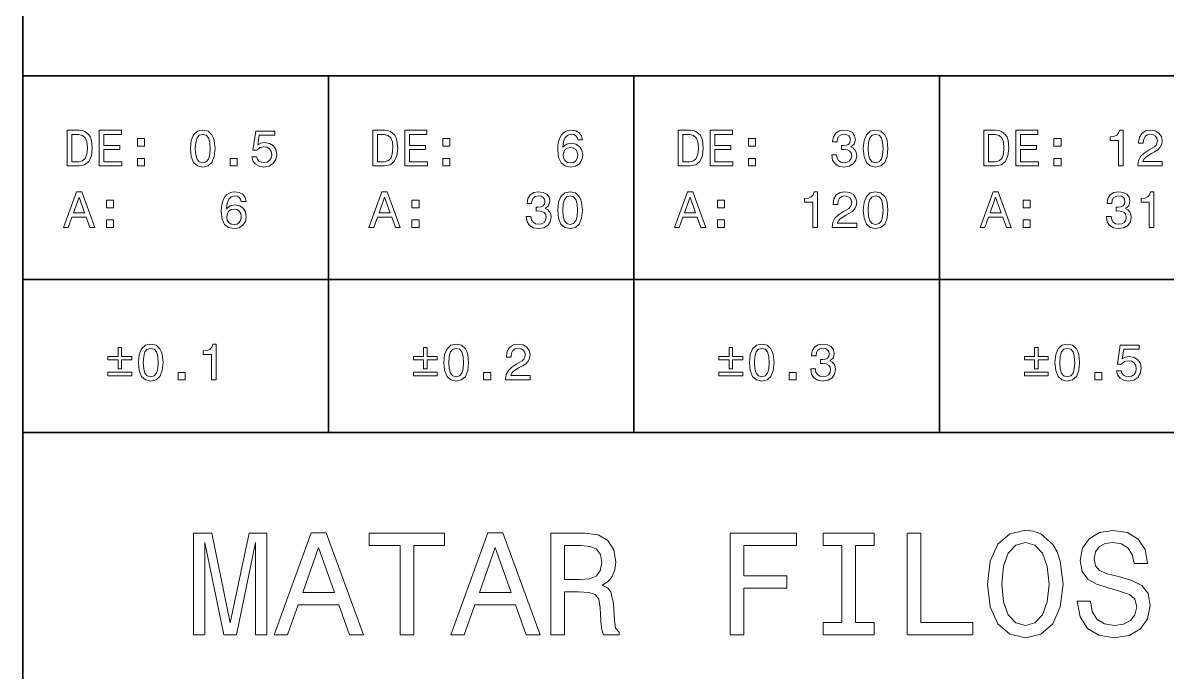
# Model space of a CAD drawing. Extents: x 15 to 1174, y 15 to 826.
# Drawn here: x 954 to 1066.3, y 424.1 to 487.8 of the extents above; entities that cross this region are included whole.
import ezdxf

# ---------------------------------------------------------------- set-up
doc = ezdxf.new("R2010")
doc.units = 0

msp = doc.modelspace()

# ---------------------------------------------------------------- linework, layer by layer
at = {"color": 7, "lineweight": 35}
for p, q in [((953.969971, 825.840027), (953.969971, 15)), ((953.969971, 512.625366), (953.969971, 447.625336)), ((953.969971, 482.625336), (1173.969971, 482.625336)), ((983.969971, 482.625336), (983.969971, 447.625336)), ((1013.969971, 482.625336), (1013.969971, 447.625336)), ((1043.969971, 482.625336), (1043.969971, 447.625336)), ((953.969971, 462.625336), (1173.969971, 462.625336)), ((953.969971, 447.625336), (1173.969971, 447.625336)), ((953.969971, 447.625336), (1173.969971, 447.625336))]:
    msp.add_line(p, q, dxfattribs=at)
at = {"color": 7, "lineweight": 13}
for points in [[(959.48291, 477.268707), (958.317932, 477.268707), (958.317932, 473.768707), (959.48291, 473.768707), (960.032654, 473.879669), (960.441162, 474.21756), (960.693298, 474.767273), (960.784119, 475.518707), (960.70343, 476.285278), (960.602539, 476.58786), (960.461304, 476.829956), (960.052795, 477.157745), (959.785522, 477.238434)], [(959.447632, 476.850128), (959.830933, 476.774475), (960.09314, 476.54248), (960.249512, 476.128937), (960.299927, 475.518707), (960.244446, 474.92865), (960.088135, 474.515106), (959.820862, 474.267975), (959.447632, 474.187286), (958.786987, 474.187286), (958.786987, 476.850128)], [(961.464905, 473.768707), (963.68396, 473.768707), (963.68396, 474.192352), (961.928894, 474.192352), (961.928894, 475.377502), (963.49231, 475.377502), (963.49231, 475.796082), (961.928894, 475.796082), (961.928894, 476.845062), (963.643616, 476.845062), (963.643616, 477.268707), (961.464905, 477.268707)], [(965.212036, 475.725494), (965.90802, 475.725494), (965.90802, 476.476929), (965.212036, 476.476929)], [(970.416626, 475.478363), (970.49231, 474.686584), (970.729309, 474.121735), (971.107605, 473.778809), (971.63208, 473.667847), (972.15155, 473.778809), (972.529785, 474.121735), (972.76178, 474.686584), (972.842468, 475.478363), (972.76178, 476.265106), (972.665955, 476.577789), (972.529785, 476.834991), (972.15155, 477.177917), (971.63208, 477.293915), (971.107605, 477.177917), (970.729309, 476.829956), (970.49231, 476.265106)], [(970.900818, 475.478363), (970.941162, 476.088593), (971.067261, 476.527344), (971.294189, 476.784546), (971.63208, 476.875336), (971.964905, 476.784546), (972.191895, 476.527344), (972.317932, 476.088593), (972.358276, 475.478363), (972.317932, 474.863098), (972.191895, 474.424316), (971.964905, 474.167114), (971.63208, 474.08139), (971.294189, 474.167114), (971.067261, 474.424316), (970.941162, 474.863098)], [(976.453369, 474.681519), (976.564331, 474.267975), (976.811462, 473.945221), (977.174561, 473.7435), (977.63855, 473.667847), (978.147949, 473.758606), (978.546326, 474.005737), (978.798523, 474.399109), (978.894348, 474.903442), (978.808594, 475.372467), (978.566528, 475.740601), (978.188293, 475.977631), (977.699097, 476.063385), (977.320862, 476.002869), (977.02832, 475.836426), (977.169556, 476.77951), (978.702698, 476.77951), (978.702698, 477.193054), (976.831665, 477.193054), (976.55426, 475.337158), (976.957703, 475.337158), (977.250244, 475.574188), (977.623413, 475.659912), (977.946167, 475.604431), (978.193298, 475.443054), (978.34967, 475.195953), (978.405151, 474.878204), (978.34967, 474.560486), (978.188293, 474.313385), (977.941162, 474.157043), (977.623413, 474.101562), (977.35614, 474.136871), (977.149353, 474.252869), (976.998047, 474.434418), (976.922424, 474.681519)], [(989.48291, 477.268707), (988.317932, 477.268707), (988.317932, 473.768707), (989.48291, 473.768707), (990.032654, 473.879669), (990.441162, 474.21756), (990.693298, 474.767273), (990.784119, 475.518707), (990.70343, 476.285278), (990.602539, 476.58786), (990.461304, 476.829956), (990.052795, 477.157745), (989.785522, 477.238434)], [(989.447632, 476.850128), (989.830933, 476.774475), (990.09314, 476.54248), (990.249512, 476.128937), (990.299927, 475.518707), (990.244446, 474.92865), (990.088135, 474.515106), (989.820862, 474.267975), (989.447632, 474.187286), (988.786987, 474.187286), (988.786987, 476.850128)], [(991.464905, 473.768707), (993.68396, 473.768707), (993.68396, 474.192352), (991.928894, 474.192352), (991.928894, 475.377502), (993.49231, 475.377502), (993.49231, 475.796082), (991.928894, 475.796082), (991.928894, 476.845062), (993.643616, 476.845062), (993.643616, 477.268707), (991.464905, 477.268707)], [(995.212036, 475.725494), (995.90802, 475.725494), (995.90802, 476.476929), (995.212036, 476.476929)], [(1008.91449, 476.325623), (1008.818665, 476.734131), (1008.596802, 477.036713), (1008.253845, 477.228363), (1007.810059, 477.293915), (1007.512451, 477.258606), (1007.255249, 477.162811), (1007.02832, 477.00647), (1006.83667, 476.784546), (1006.685364, 476.507172), (1006.574463, 476.169281), (1006.503845, 475.770874), (1006.483643, 475.322021), (1006.564331, 474.605896), (1006.811462, 474.086426), (1007.2099, 473.773743), (1007.754578, 473.667847), (1008.243774, 473.758606), (1008.616943, 473.995667), (1008.859009, 474.368866), (1008.944763, 474.842926), (1008.859009, 475.322021), (1008.627014, 475.690186), (1008.268982, 475.92218), (1007.825134, 476.002869), (1007.346069, 475.901978), (1006.987976, 475.614532), (1007.06366, 476.169281), (1007.225037, 476.567688), (1007.472107, 476.804718), (1007.815063, 476.885437), (1008.067261, 476.845062), (1008.25885, 476.739166), (1008.384949, 476.562653), (1008.4505, 476.325623)], [(1019.48291, 477.268707), (1018.317932, 477.268707), (1018.317932, 473.768707), (1019.48291, 473.768707), (1020.032654, 473.879669), (1020.441162, 474.21756), (1020.693298, 474.767273), (1020.784119, 475.518707), (1020.70343, 476.285278), (1020.602539, 476.58786), (1020.461304, 476.829956), (1020.052795, 477.157745), (1019.785522, 477.238434)], [(1019.447632, 476.850128), (1019.830933, 476.774475), (1020.09314, 476.54248), (1020.249512, 476.128937), (1020.299927, 475.518707), (1020.244446, 474.92865), (1020.088135, 474.515106), (1019.820862, 474.267975), (1019.447632, 474.187286), (1018.786987, 474.187286), (1018.786987, 476.850128)], [(1021.464905, 473.768707), (1023.68396, 473.768707), (1023.68396, 474.192352), (1021.928894, 474.192352), (1021.928894, 475.377502), (1023.49231, 475.377502), (1023.49231, 475.796082), (1021.928894, 475.796082), (1021.928894, 476.845062), (1023.643616, 476.845062), (1023.643616, 477.268707), (1021.464905, 477.268707)], [(1025.212036, 475.725494), (1025.907959, 475.725494), (1025.907959, 476.476929), (1025.212036, 476.476929)], [(1033.397217, 474.868134), (1033.397217, 474.832825), (1033.477905, 474.348663), (1033.714966, 473.985565), (1034.088135, 473.753571), (1034.582397, 473.667847), (1035.106812, 473.753571), (1035.500244, 473.975494), (1035.752441, 474.328491), (1035.84314, 474.78241), (1035.802856, 475.079956), (1035.691895, 475.322021), (1035.510376, 475.508606), (1035.268188, 475.644775), (1035.596069, 475.917114), (1035.712036, 476.35083), (1035.636353, 476.744202), (1035.419556, 477.041748), (1035.066528, 477.228363), (1034.582397, 477.293915), (1034.128418, 477.213226), (1033.780518, 476.991333), (1033.553589, 476.638306), (1033.477905, 476.169281), (1033.477905, 476.133972), (1033.926758, 476.133972), (1033.967041, 476.456757), (1034.098267, 476.688751), (1034.310059, 476.829956), (1034.607544, 476.880371), (1034.869873, 476.840027), (1035.061523, 476.734131), (1035.17749, 476.562653), (1035.2229, 476.330658), (1035.17749, 476.083557), (1035.056396, 475.917114), (1034.844604, 475.816254), (1034.557129, 475.786011), (1034.360474, 475.791046), (1034.360474, 475.392639), (1034.607544, 475.40271), (1034.925293, 475.35733), (1035.162354, 475.236298), (1035.303589, 475.039612), (1035.354004, 474.78241), (1035.298462, 474.489899), (1035.152222, 474.273041), (1034.920288, 474.136871), (1034.612671, 474.091461), (1034.294922, 474.141907), (1034.062866, 474.293213), (1033.916626, 474.535278), (1033.861206, 474.868134)], [(1036.488647, 475.478363), (1036.564331, 474.686584), (1036.801392, 474.121735), (1037.179565, 473.778809), (1037.704102, 473.667847), (1038.223633, 473.778809), (1038.601807, 474.121735), (1038.833862, 474.686584), (1038.914551, 475.478363), (1038.833862, 476.265106), (1038.738037, 476.577789), (1038.601807, 476.834991), (1038.223633, 477.177917), (1037.704102, 477.293915), (1037.179565, 477.177917), (1036.801392, 476.829956), (1036.564331, 476.265106)], [(1036.9729, 475.478363), (1037.013184, 476.088593), (1037.139282, 476.527344), (1037.366211, 476.784546), (1037.704102, 476.875336), (1038.036987, 476.784546), (1038.263916, 476.527344), (1038.390015, 476.088593), (1038.430298, 475.478363), (1038.390015, 474.863098), (1038.263916, 474.424316), (1038.036987, 474.167114), (1037.704102, 474.08139), (1037.366211, 474.167114), (1037.139282, 474.424316), (1037.013184, 474.863098)], [(1049.48291, 477.268707), (1048.317993, 477.268707), (1048.317993, 473.768707), (1049.48291, 473.768707), (1050.032593, 473.879669), (1050.441162, 474.21756), (1050.693359, 474.767273), (1050.784058, 475.518707), (1050.703369, 476.285278), (1050.602539, 476.58786), (1050.461304, 476.829956), (1050.052856, 477.157745), (1049.785522, 477.238434)], [(1049.447632, 476.850128), (1049.830933, 476.774475), (1050.09314, 476.54248), (1050.249512, 476.128937), (1050.299927, 475.518707), (1050.244507, 474.92865), (1050.088135, 474.515106), (1049.820801, 474.267975), (1049.447632, 474.187286), (1048.786987, 474.187286), (1048.786987, 476.850128)], [(1051.464966, 473.768707), (1053.68396, 473.768707), (1053.68396, 474.192352), (1051.928955, 474.192352), (1051.928955, 475.377502), (1053.49231, 475.377502), (1053.49231, 475.796082), (1051.928955, 475.796082), (1051.928955, 476.845062), (1053.643555, 476.845062), (1053.643555, 477.268707), (1051.464966, 477.268707)], [(1055.212036, 475.725494), (1055.907959, 475.725494), (1055.907959, 476.476929), (1055.212036, 476.476929)], [(1061.54126, 473.768707), (1062.000244, 473.768707), (1062.000244, 477.293915), (1061.657349, 477.293915), (1061.566528, 476.986298), (1061.38501, 476.77951), (1061.107544, 476.658478), (1060.724243, 476.618134), (1060.724243, 476.260071), (1061.54126, 476.260071)], [(1063.4375, 473.768707), (1065.84314, 473.768707), (1065.84314, 474.202423), (1063.941895, 474.202423), (1064.047729, 474.439453), (1064.22937, 474.636139), (1064.789185, 474.994202), (1065.08667, 475.145508), (1065.419556, 475.362366), (1065.656616, 475.614532), (1065.792725, 475.912079), (1065.84314, 476.249969), (1065.757446, 476.673615), (1065.520386, 477.00647), (1065.157349, 477.218262), (1064.688232, 477.293915), (1064.204102, 477.208191), (1063.835938, 476.971161), (1063.598877, 476.592926), (1063.518188, 476.093628), (1063.518188, 476.023041), (1063.977173, 476.023041), (1063.977173, 476.063385), (1064.022583, 476.406311), (1064.158691, 476.658478), (1064.37561, 476.819855), (1064.663086, 476.875336), (1064.955566, 476.82489), (1065.172363, 476.698822), (1065.313599, 476.502136), (1065.364014, 476.255005), (1065.328735, 476.023041), (1065.23291, 475.826355), (1065.071533, 475.654877), (1064.849609, 475.503571), (1064.552124, 475.342194), (1064.057861, 475.02951), (1063.709839, 474.696655), (1063.503174, 474.293213), (1063.4375, 473.783844)], [(1008.455566, 474.83786), (1008.400085, 474.520142), (1008.25885, 474.278076), (1008.031921, 474.116699), (1007.749512, 474.066254), (1007.451965, 474.116699), (1007.225037, 474.273041), (1007.078735, 474.515106), (1007.033386, 474.832825), (1007.083801, 475.145508), (1007.225037, 475.382538), (1007.457031, 475.533844), (1007.769653, 475.589325), (1008.041992, 475.533844), (1008.25885, 475.387573), (1008.400085, 475.150543)], [(965.212036, 473.768707), (965.90802, 473.768707), (965.90802, 474.520142), (965.212036, 474.520142)], [(974.320129, 473.768707), (975.016052, 473.768707), (975.016052, 474.520142), (974.320129, 474.520142)], [(995.212036, 473.768707), (995.90802, 473.768707), (995.90802, 474.520142), (995.212036, 474.520142)], [(1025.212036, 473.768707), (1025.907959, 473.768707), (1025.907959, 474.520142), (1025.212036, 474.520142)], [(1055.212036, 473.768707), (1055.907959, 473.768707), (1055.907959, 474.520142), (1055.212036, 474.520142)], [(957.954834, 467.721863), (958.418823, 467.721863), (958.786987, 468.750671), (960.18396, 468.750671), (960.552124, 467.721863), (961.026184, 467.721863), (959.745178, 471.226898), (959.230774, 471.226898)], [(975.878479, 470.278778), (975.782654, 470.687286), (975.56073, 470.989868), (975.217834, 471.181519), (974.773987, 471.24707), (974.47644, 471.211761), (974.219238, 471.115967), (973.99231, 470.959625), (973.800659, 470.737701), (973.649353, 470.460327), (973.538391, 470.122437), (973.467834, 469.72403), (973.447632, 469.275177), (973.52832, 468.559052), (973.775452, 468.039581), (974.173889, 467.726898), (974.718506, 467.621002), (975.207703, 467.711761), (975.580933, 467.948822), (975.822998, 468.322021), (975.908752, 468.796082), (975.822998, 469.275177), (975.591003, 469.643341), (975.23291, 469.875336), (974.789124, 469.956024), (974.310059, 469.855133), (973.951965, 469.567688), (974.027588, 470.122437), (974.188965, 470.520844), (974.436096, 470.757874), (974.779053, 470.838593), (975.031189, 470.798218), (975.222839, 470.692322), (975.348938, 470.515808), (975.41449, 470.278778)], [(987.954834, 467.721863), (988.418823, 467.721863), (988.786987, 468.750671), (990.18396, 468.750671), (990.552124, 467.721863), (991.026184, 467.721863), (989.745178, 471.226898), (989.230774, 471.226898)], [(1003.397217, 468.821289), (1003.397217, 468.78598), (1003.477905, 468.301819), (1003.714905, 467.938721), (1004.088135, 467.706726), (1004.582336, 467.621002), (1005.106873, 467.706726), (1005.500244, 467.92865), (1005.75238, 468.281647), (1005.84314, 468.735565), (1005.802795, 469.033112), (1005.691895, 469.275177), (1005.510315, 469.461761), (1005.26825, 469.597931), (1005.596069, 469.87027), (1005.712036, 470.303986), (1005.636414, 470.697357), (1005.419556, 470.994904), (1005.066528, 471.181519), (1004.582336, 471.24707), (1004.128479, 471.166382), (1003.780518, 470.944489), (1003.553528, 470.591461), (1003.477905, 470.122437), (1003.477905, 470.087128), (1003.926758, 470.087128), (1003.967102, 470.409912), (1004.098206, 470.641907), (1004.310059, 470.783112), (1004.607605, 470.833527), (1004.869812, 470.793182), (1005.061462, 470.687286), (1005.17749, 470.515808), (1005.222839, 470.283813), (1005.17749, 470.036713), (1005.056396, 469.87027), (1004.844604, 469.769409), (1004.557129, 469.739166), (1004.360474, 469.744202), (1004.360474, 469.345795), (1004.607605, 469.355865), (1004.925293, 469.310486), (1005.162354, 469.189453), (1005.303528, 468.992767), (1005.354004, 468.735565), (1005.298523, 468.443054), (1005.152222, 468.226196), (1004.920288, 468.090027), (1004.61261, 468.044617), (1004.294922, 468.095062), (1004.062927, 468.246368), (1003.916687, 468.488434), (1003.861206, 468.821289)], [(1006.488708, 469.431519), (1006.564331, 468.63974), (1006.801392, 468.07489), (1007.179626, 467.731964), (1007.704102, 467.621002), (1008.223572, 467.731964), (1008.601807, 468.07489), (1008.833801, 468.63974), (1008.91449, 469.431519), (1008.833801, 470.218262), (1008.737976, 470.530945), (1008.601807, 470.788147), (1008.223572, 471.131073), (1007.704102, 471.24707), (1007.179626, 471.131073), (1006.801392, 470.783112), (1006.564331, 470.218262)], [(1006.972839, 469.431519), (1007.013184, 470.041748), (1007.139282, 470.480499), (1007.366211, 470.737701), (1007.704102, 470.828491), (1008.036987, 470.737701), (1008.263916, 470.480499), (1008.390015, 470.041748), (1008.430359, 469.431519), (1008.390015, 468.816254), (1008.263916, 468.377472), (1008.036987, 468.12027), (1007.704102, 468.034546), (1007.366211, 468.12027), (1007.139282, 468.377472), (1007.013184, 468.816254)], [(1017.954834, 467.721863), (1018.418823, 467.721863), (1018.786987, 468.750671), (1020.18396, 468.750671), (1020.552124, 467.721863), (1021.026184, 467.721863), (1019.745178, 471.226898), (1019.230774, 471.226898)], [(1031.54126, 467.721863), (1032.000244, 467.721863), (1032.000244, 471.24707), (1031.657349, 471.24707), (1031.566528, 470.939453), (1031.38501, 470.732666), (1031.107544, 470.611633), (1030.724243, 470.571289), (1030.724243, 470.213226), (1031.54126, 470.213226)], [(1033.4375, 467.721863), (1035.84314, 467.721863), (1035.84314, 468.155579), (1033.941895, 468.155579), (1034.047729, 468.392609), (1034.22937, 468.589294), (1034.789185, 468.947357), (1035.08667, 469.098663), (1035.419556, 469.315521), (1035.656616, 469.567688), (1035.792725, 469.865234), (1035.84314, 470.203125), (1035.757446, 470.62677), (1035.520386, 470.959625), (1035.157349, 471.171417), (1034.688232, 471.24707), (1034.204102, 471.161346), (1033.835938, 470.924316), (1033.598877, 470.546082), (1033.518188, 470.046783), (1033.518188, 469.976196), (1033.977173, 469.976196), (1033.977173, 470.016541), (1034.022583, 470.359467), (1034.158691, 470.611633), (1034.37561, 470.77301), (1034.663086, 470.828491), (1034.955566, 470.778046), (1035.172363, 470.651978), (1035.313599, 470.455292), (1035.364014, 470.20816), (1035.328735, 469.976196), (1035.23291, 469.77951), (1035.071533, 469.608032), (1034.849609, 469.456726), (1034.552124, 469.295349), (1034.057861, 468.982666), (1033.709839, 468.649811), (1033.503174, 468.246368), (1033.4375, 467.737)], [(1036.488647, 469.431519), (1036.564331, 468.63974), (1036.801392, 468.07489), (1037.179565, 467.731964), (1037.704102, 467.621002), (1038.223633, 467.731964), (1038.601807, 468.07489), (1038.833862, 468.63974), (1038.914551, 469.431519), (1038.833862, 470.218262), (1038.738037, 470.530945), (1038.601807, 470.788147), (1038.223633, 471.131073), (1037.704102, 471.24707), (1037.179565, 471.131073), (1036.801392, 470.783112), (1036.564331, 470.218262)], [(1036.9729, 469.431519), (1037.013184, 470.041748), (1037.139282, 470.480499), (1037.366211, 470.737701), (1037.704102, 470.828491), (1038.036987, 470.737701), (1038.263916, 470.480499), (1038.390015, 470.041748), (1038.430298, 469.431519), (1038.390015, 468.816254), (1038.263916, 468.377472), (1038.036987, 468.12027), (1037.704102, 468.034546), (1037.366211, 468.12027), (1037.139282, 468.377472), (1037.013184, 468.816254)], [(1047.954834, 467.721863), (1048.418823, 467.721863), (1048.786987, 468.750671), (1050.18396, 468.750671), (1050.552124, 467.721863), (1051.026123, 467.721863), (1049.745239, 471.226898), (1049.230835, 471.226898)], [(1060.361206, 468.821289), (1060.361206, 468.78598), (1060.441895, 468.301819), (1060.678955, 467.938721), (1061.052124, 467.706726), (1061.546387, 467.621002), (1062.070801, 467.706726), (1062.464233, 467.92865), (1062.716309, 468.281647), (1062.807129, 468.735565), (1062.766846, 469.033112), (1062.655884, 469.275177), (1062.474243, 469.461761), (1062.232178, 469.597931), (1062.560059, 469.87027), (1062.676025, 470.303986), (1062.600342, 470.697357), (1062.383545, 470.994904), (1062.030518, 471.181519), (1061.546387, 471.24707), (1061.092407, 471.166382), (1060.744507, 470.944489), (1060.517578, 470.591461), (1060.441895, 470.122437), (1060.441895, 470.087128), (1060.890747, 470.087128), (1060.93103, 470.409912), (1061.062134, 470.641907), (1061.274048, 470.783112), (1061.571533, 470.833527), (1061.833862, 470.793182), (1062.025391, 470.687286), (1062.141479, 470.515808), (1062.18689, 470.283813), (1062.141479, 470.036713), (1062.020386, 469.87027), (1061.808594, 469.769409), (1061.521118, 469.739166), (1061.324463, 469.744202), (1061.324463, 469.345795), (1061.571533, 469.355865), (1061.889282, 469.310486), (1062.126343, 469.189453), (1062.267578, 468.992767), (1062.317993, 468.735565), (1062.262451, 468.443054), (1062.116211, 468.226196), (1061.884277, 468.090027), (1061.57666, 468.044617), (1061.258911, 468.095062), (1061.026855, 468.246368), (1060.880615, 468.488434), (1060.825195, 468.821289)], [(1064.577271, 467.721863), (1065.036255, 467.721863), (1065.036255, 471.24707), (1064.693359, 471.24707), (1064.602539, 470.939453), (1064.421021, 470.732666), (1064.143555, 470.611633), (1063.760376, 470.571289), (1063.760376, 470.213226), (1064.577271, 470.213226)], [(958.948364, 469.179352), (959.487976, 470.722595), (960.027588, 469.179352)], [(962.176025, 469.67865), (962.872009, 469.67865), (962.872009, 470.430084), (962.176025, 470.430084)], [(988.948364, 469.179352), (989.487976, 470.722595), (990.027588, 469.179352)], [(992.176025, 469.67865), (992.872009, 469.67865), (992.872009, 470.430084), (992.176025, 470.430084)], [(1018.948364, 469.179352), (1019.487976, 470.722595), (1020.027588, 469.179352)], [(1022.176025, 469.67865), (1022.872009, 469.67865), (1022.872009, 470.430084), (1022.176025, 470.430084)], [(1048.948364, 469.179352), (1049.488037, 470.722595), (1050.027588, 469.179352)], [(1052.176025, 469.67865), (1052.871948, 469.67865), (1052.871948, 470.430084), (1052.176025, 470.430084)], [(975.419556, 468.791016), (975.364075, 468.473297), (975.222839, 468.231232), (974.995911, 468.069855), (974.713501, 468.019409), (974.415955, 468.069855), (974.188965, 468.226196), (974.042725, 468.468262), (973.997375, 468.78598), (974.047791, 469.098663), (974.188965, 469.335693), (974.420959, 469.487), (974.733643, 469.54248), (975.005981, 469.487), (975.222839, 469.340729), (975.364075, 469.103699)], [(962.176025, 467.721863), (962.872009, 467.721863), (962.872009, 468.473297), (962.176025, 468.473297)], [(992.176025, 467.721863), (992.872009, 467.721863), (992.872009, 468.473297), (992.176025, 468.473297)], [(1022.176025, 467.721863), (1022.872009, 467.721863), (1022.872009, 468.473297), (1022.176025, 468.473297)], [(1052.176025, 467.721863), (1052.871948, 467.721863), (1052.871948, 468.473297), (1052.176025, 468.473297)], [(965.308594, 454.478363), (965.384216, 453.686584), (965.621277, 453.121735), (965.999512, 452.778809), (966.523987, 452.667847), (967.043457, 452.778809), (967.421692, 453.121735), (967.653687, 453.686584), (967.734375, 454.478363), (967.653687, 455.265106), (967.557861, 455.577789), (967.421692, 455.834991), (967.043457, 456.177917), (966.523987, 456.293915), (965.999512, 456.177917), (965.621277, 455.829956), (965.384216, 455.265106)], [(972.505249, 452.768707), (972.964233, 452.768707), (972.964233, 456.293915), (972.621277, 456.293915), (972.530518, 455.986298), (972.348938, 455.77951), (972.071533, 455.658478), (971.688293, 455.618134), (971.688293, 455.260071), (972.505249, 455.260071)], [(995.308594, 454.478363), (995.384216, 453.686584), (995.621277, 453.121735), (995.999512, 452.778809), (996.523987, 452.667847), (997.043457, 452.778809), (997.421692, 453.121735), (997.653687, 453.686584), (997.734375, 454.478363), (997.653687, 455.265106), (997.557861, 455.577789), (997.421692, 455.834991), (997.043457, 456.177917), (996.523987, 456.293915), (995.999512, 456.177917), (995.621277, 455.829956), (995.384216, 455.265106)], [(1001.365479, 452.768707), (1003.771118, 452.768707), (1003.771118, 453.202423), (1001.869812, 453.202423), (1001.975708, 453.439453), (1002.157288, 453.636139), (1002.717102, 453.994202), (1003.014648, 454.145508), (1003.347473, 454.362366), (1003.584534, 454.614532), (1003.720703, 454.912079), (1003.771118, 455.249969), (1003.685364, 455.673615), (1003.448364, 456.00647), (1003.085266, 456.218262), (1002.616211, 456.293915), (1002.13208, 456.208191), (1001.763916, 455.971161), (1001.526917, 455.592926), (1001.446167, 455.093628), (1001.446167, 455.023041), (1001.905151, 455.023041), (1001.905151, 455.063385), (1001.9505, 455.406311), (1002.08667, 455.658478), (1002.303528, 455.819855), (1002.591003, 455.875336), (1002.883545, 455.82489), (1003.100403, 455.698822), (1003.241577, 455.502136), (1003.291992, 455.255005), (1003.256714, 455.023041), (1003.160889, 454.826355), (1002.999512, 454.654877), (1002.777588, 454.503571), (1002.480042, 454.342194), (1001.98584, 454.02951), (1001.637817, 453.696655), (1001.431091, 453.293213), (1001.365479, 452.783844)], [(1025.308594, 454.478363), (1025.384277, 453.686584), (1025.621216, 453.121735), (1025.999512, 452.778809), (1026.524048, 452.667847), (1027.043457, 452.778809), (1027.421753, 453.121735), (1027.653687, 453.686584), (1027.734375, 454.478363), (1027.653687, 455.265106), (1027.557861, 455.577789), (1027.421753, 455.834991), (1027.043457, 456.177917), (1026.524048, 456.293915), (1025.999512, 456.177917), (1025.621216, 455.829956), (1025.384277, 455.265106)], [(1031.325195, 453.868134), (1031.325195, 453.832825), (1031.405884, 453.348663), (1031.642822, 452.985565), (1032.016113, 452.753571), (1032.510376, 452.667847), (1033.03479, 452.753571), (1033.428223, 452.975494), (1033.680298, 453.328491), (1033.771118, 453.78241), (1033.730835, 454.079956), (1033.619873, 454.322021), (1033.438232, 454.508606), (1033.196167, 454.644775), (1033.524048, 454.917114), (1033.640015, 455.35083), (1033.564331, 455.744202), (1033.347534, 456.041748), (1032.994507, 456.228363), (1032.510376, 456.293915), (1032.056396, 456.213226), (1031.708496, 455.991333), (1031.481445, 455.638306), (1031.405884, 455.169281), (1031.405884, 455.133972), (1031.854736, 455.133972), (1031.89502, 455.456757), (1032.026123, 455.688751), (1032.238037, 455.829956), (1032.535522, 455.880371), (1032.797729, 455.840027), (1032.98938, 455.734131), (1033.105469, 455.562653), (1033.150757, 455.330658), (1033.105469, 455.083557), (1032.984375, 454.917114), (1032.772583, 454.816254), (1032.485107, 454.786011), (1032.288452, 454.791046), (1032.288452, 454.392639), (1032.535522, 454.40271), (1032.853271, 454.35733), (1033.090332, 454.236298), (1033.231445, 454.039612), (1033.281982, 453.78241), (1033.22644, 453.489899), (1033.0802, 453.273041), (1032.848267, 453.136871), (1032.540527, 453.091461), (1032.2229, 453.141907), (1031.990845, 453.293213), (1031.844604, 453.535278), (1031.789185, 453.868134)], [(1055.308594, 454.478363), (1055.384277, 453.686584), (1055.621216, 453.121735), (1055.999512, 452.778809), (1056.524048, 452.667847), (1057.043457, 452.778809), (1057.421753, 453.121735), (1057.653687, 453.686584), (1057.734375, 454.478363), (1057.653687, 455.265106), (1057.557861, 455.577789), (1057.421753, 455.834991), (1057.043457, 456.177917), (1056.524048, 456.293915), (1055.999512, 456.177917), (1055.621216, 455.829956), (1055.384277, 455.265106)], [(1061.345337, 453.681519), (1061.456299, 453.267975), (1061.703369, 452.945221), (1062.066528, 452.7435), (1062.530518, 452.667847), (1063.039795, 452.758606), (1063.438232, 453.005737), (1063.69043, 453.399109), (1063.786255, 453.903442), (1063.700562, 454.372467), (1063.458496, 454.740601), (1063.0802, 454.977631), (1062.591064, 455.063385), (1062.212769, 455.002869), (1061.920288, 454.836426), (1062.061523, 455.77951), (1063.594604, 455.77951), (1063.594604, 456.193054), (1061.723633, 456.193054), (1061.446167, 454.337158), (1061.849609, 454.337158), (1062.142212, 454.574188), (1062.515381, 454.659912), (1062.838135, 454.604431), (1063.085205, 454.443054), (1063.241577, 454.195953), (1063.297119, 453.878204), (1063.241577, 453.560486), (1063.0802, 453.313385), (1062.83313, 453.157043), (1062.515381, 453.101562), (1062.248047, 453.136871), (1062.04126, 453.252869), (1061.890015, 453.434418), (1061.814331, 453.681519)], [(963.311462, 453.868134), (963.659424, 453.868134), (963.659424, 454.740601), (964.65802, 454.740601), (964.65802, 455.083557), (963.659424, 455.083557), (963.659424, 455.950989), (963.311462, 455.950989), (963.311462, 455.083557), (962.312927, 455.083557), (962.312927, 454.740601), (963.311462, 454.740601)], [(965.792725, 454.478363), (965.833069, 455.088593), (965.959167, 455.527344), (966.186096, 455.784546), (966.523987, 455.875336), (966.856873, 455.784546), (967.083801, 455.527344), (967.2099, 455.088593), (967.250244, 454.478363), (967.2099, 453.863098), (967.083801, 453.424316), (966.856873, 453.167114), (966.523987, 453.08139), (966.186096, 453.167114), (965.959167, 453.424316), (965.833069, 453.863098)], [(993.311462, 453.868134), (993.659424, 453.868134), (993.659424, 454.740601), (994.65802, 454.740601), (994.65802, 455.083557), (993.659424, 455.083557), (993.659424, 455.950989), (993.311462, 455.950989), (993.311462, 455.083557), (992.312927, 455.083557), (992.312927, 454.740601), (993.311462, 454.740601)], [(995.792725, 454.478363), (995.833069, 455.088593), (995.959167, 455.527344), (996.186096, 455.784546), (996.523987, 455.875336), (996.856873, 455.784546), (997.083801, 455.527344), (997.2099, 455.088593), (997.250244, 454.478363), (997.2099, 453.863098), (997.083801, 453.424316), (996.856873, 453.167114), (996.523987, 453.08139), (996.186096, 453.167114), (995.959167, 453.424316), (995.833069, 453.863098)], [(1023.311462, 453.868134), (1023.659424, 453.868134), (1023.659424, 454.740601), (1024.657959, 454.740601), (1024.657959, 455.083557), (1023.659424, 455.083557), (1023.659424, 455.950989), (1023.311462, 455.950989), (1023.311462, 455.083557), (1022.312927, 455.083557), (1022.312927, 454.740601), (1023.311462, 454.740601)], [(1025.792725, 454.478363), (1025.83313, 455.088593), (1025.959106, 455.527344), (1026.186157, 455.784546), (1026.524048, 455.875336), (1026.856812, 455.784546), (1027.083862, 455.527344), (1027.209839, 455.088593), (1027.250244, 454.478363), (1027.209839, 453.863098), (1027.083862, 453.424316), (1026.856812, 453.167114), (1026.524048, 453.08139), (1026.186157, 453.167114), (1025.959106, 453.424316), (1025.83313, 453.863098)], [(1053.311523, 453.868134), (1053.659424, 453.868134), (1053.659424, 454.740601), (1054.657959, 454.740601), (1054.657959, 455.083557), (1053.659424, 455.083557), (1053.659424, 455.950989), (1053.311523, 455.950989), (1053.311523, 455.083557), (1052.312866, 455.083557), (1052.312866, 454.740601), (1053.311523, 454.740601)], [(1055.792725, 454.478363), (1055.83313, 455.088593), (1055.959106, 455.527344), (1056.186157, 455.784546), (1056.524048, 455.875336), (1056.856812, 455.784546), (1057.083862, 455.527344), (1057.209839, 455.088593), (1057.250244, 454.478363), (1057.209839, 453.863098), (1057.083862, 453.424316), (1056.856812, 453.167114), (1056.524048, 453.08139), (1056.186157, 453.167114), (1055.959106, 453.424316), (1055.83313, 453.863098)], [(962.312927, 453.525177), (962.312927, 453.177216), (964.65802, 453.177216), (964.65802, 453.525177)], [(969.212036, 452.768707), (969.90802, 452.768707), (969.90802, 453.520142), (969.212036, 453.520142)], [(992.312927, 453.525177), (992.312927, 453.177216), (994.65802, 453.177216), (994.65802, 453.525177)], [(999.212036, 452.768707), (999.90802, 452.768707), (999.90802, 453.520142), (999.212036, 453.520142)], [(1022.312927, 453.525177), (1022.312927, 453.177216), (1024.657959, 453.177216), (1024.657959, 453.525177)], [(1029.212036, 452.768707), (1029.907959, 452.768707), (1029.907959, 453.520142), (1029.212036, 453.520142)], [(1052.312866, 453.525177), (1052.312866, 453.177216), (1054.657959, 453.177216), (1054.657959, 453.525177)], [(1059.212036, 452.768707), (1059.907959, 452.768707), (1059.907959, 453.520142), (1059.212036, 453.520142)], [(970.734863, 427.749268), (971.84436, 427.749268), (971.84436, 436.827087), (973.71759, 427.749268), (974.956787, 427.749268), (976.815552, 436.827087), (976.815552, 427.749268), (977.939453, 427.749268), (977.939453, 437.749268), (976.18158, 437.749268), (974.337158, 428.930817), (972.507202, 437.749268), (970.734863, 437.749268)], [(978.631104, 427.749268), (979.956787, 427.749268), (981.008667, 430.688751), (985, 430.688751), (986.05188, 427.749268), (987.406311, 427.749268), (983.746399, 437.763672), (982.276672, 437.763672)], [(991.023071, 427.749268), (992.348694, 427.749268), (992.348694, 436.538879), (995.374634, 436.538879), (995.374634, 437.749268), (987.982727, 437.749268), (987.982727, 436.538879), (991.023071, 436.538879)], [(995.979858, 427.749268), (997.305481, 427.749268), (998.357361, 430.688751), (1002.348694, 430.688751), (1003.400574, 427.749268), (1004.755066, 427.749268), (1001.095093, 437.763672), (999.625366, 437.763672)], [(1005.82135, 427.749268), (1007.161377, 427.749268), (1007.161377, 431.971161), (1008.530273, 431.971161), (1009.538879, 431.927948), (1010.172913, 431.726227), (1010.518738, 431.250702), (1010.662842, 430.400574), (1010.734863, 429.103729), (1010.82135, 428.253601), (1010.994263, 427.749268), (1012.507202, 427.749268), (1012.507202, 428.023041), (1012.175781, 428.426514), (1012.060547, 429.175781), (1011.959656, 430.789612), (1011.714722, 431.985565), (1011.383301, 432.360229), (1010.864563, 432.634003), (1011.440918, 432.994232), (1011.84436, 433.498535), (1012.10376, 434.132538), (1012.190186, 434.89624), (1011.988464, 436.106628), (1011.412109, 437.014404), (1010.461121, 437.561951), (1009.164246, 437.749268), (1005.82135, 437.749268)], [(1023.429382, 427.749268), (1024.769409, 427.749268), (1024.769409, 432.345795), (1028.976929, 432.345795), (1028.976929, 433.541779), (1024.769409, 433.541779), (1024.769409, 436.538879), (1029.942383, 436.538879), (1029.942383, 437.749268), (1023.429382, 437.749268)], [(1034.394775, 428.959656), (1032.550415, 428.959656), (1032.550415, 427.749268), (1037.564819, 427.749268), (1037.564819, 428.959656), (1035.720459, 428.959656), (1035.720459, 436.538879), (1037.564819, 436.538879), (1037.564819, 437.749268), (1032.550415, 437.749268), (1032.550415, 436.538879), (1034.394775, 436.538879)], [(1040.806885, 427.749268), (1047.233398, 427.749268), (1047.233398, 428.959656), (1042.132568, 428.959656), (1042.132568, 437.749268), (1040.806885, 437.749268)], [(1048.703125, 432.749268), (1048.962524, 430.501434), (1049.711792, 428.84436), (1050.878906, 427.82132), (1052.406372, 427.475494), (1053.919312, 427.82132), (1055.10083, 428.84436), (1055.835693, 430.501434), (1056.109497, 432.749268), (1055.835693, 434.982697), (1055.518799, 435.890472), (1055.10083, 436.639771), (1053.919312, 437.662811), (1053.198853, 437.92218), (1052.406372, 438.023041), (1050.864502, 437.662811), (1049.697388, 436.654175), (1048.962524, 434.997101)], [(1058.804077, 431.048981), (1057.492798, 431.048981), (1057.781006, 429.521606), (1058.501465, 428.397675), (1059.610962, 427.720459), (1061.109497, 427.475494), (1062.593628, 427.706055), (1063.703125, 428.340057), (1064.40918, 429.33429), (1064.668579, 430.645508), (1064.452393, 431.827087), (1063.84729, 432.590759), (1062.867432, 433.095093), (1061.556152, 433.469727), (1060.432251, 433.7435), (1059.697388, 434.060516), (1059.279541, 434.521606), (1059.149902, 435.242065), (1059.279541, 435.890472), (1059.654175, 436.380402), (1060.230591, 436.711792), (1061.023071, 436.827087), (1061.829956, 436.682983), (1062.463989, 436.293945), (1062.881836, 435.645508), (1063.083618, 434.766571), (1064.394775, 434.766571), (1064.394775, 434.79538), (1064.164307, 436.149841), (1063.487061, 437.158478), (1062.420776, 437.79248), (1060.979858, 438.008636), (1059.682983, 437.79248), (1058.674316, 437.187317), (1058.025879, 436.250702), (1057.79541, 435.040344), (1057.982666, 433.959656), (1058.530273, 433.224762), (1059.394775, 432.734863), (1060.576416, 432.360229), (1061.74353, 432.028809), (1062.622437, 431.711792), (1063.15564, 431.250702), (1063.342896, 430.501434), (1063.170044, 429.737732), (1062.723389, 429.161377), (1062.046143, 428.801147), (1061.167114, 428.685852), (1060.187378, 428.84436), (1059.437988, 429.30545), (1058.962524, 430.054749)], [(981.469727, 431.913544), (983.011536, 436.322754), (984.553345, 431.913544)], [(998.81842, 431.913544), (1000.360229, 436.322754), (1001.902039, 431.913544)], [(1008.789612, 436.524475), (1009.668579, 436.438019), (1010.288208, 436.164246), (1010.677246, 435.659943), (1010.806885, 434.867432), (1010.662842, 434.031677), (1010.273804, 433.527374), (1009.610962, 433.268005), (1008.703186, 433.195953), (1007.161377, 433.195953), (1007.161377, 436.524475)], [(1050.086426, 432.749268), (1050.244995, 434.492798), (1050.720459, 435.775208), (1051.455322, 436.553314), (1052.406372, 436.827087), (1053.342896, 436.553314), (1054.077759, 435.760803), (1054.553345, 434.478363), (1054.726196, 432.749268), (1054.553345, 431.005737), (1054.077759, 429.723328), (1053.342896, 428.945221), (1052.406372, 428.685852), (1051.455322, 428.945221), (1050.720459, 429.723328), (1050.244995, 430.991333)]]:
    msp.add_lwpolyline(points, close=True, dxfattribs=at)

doc.saveas('drawing.dxf')
